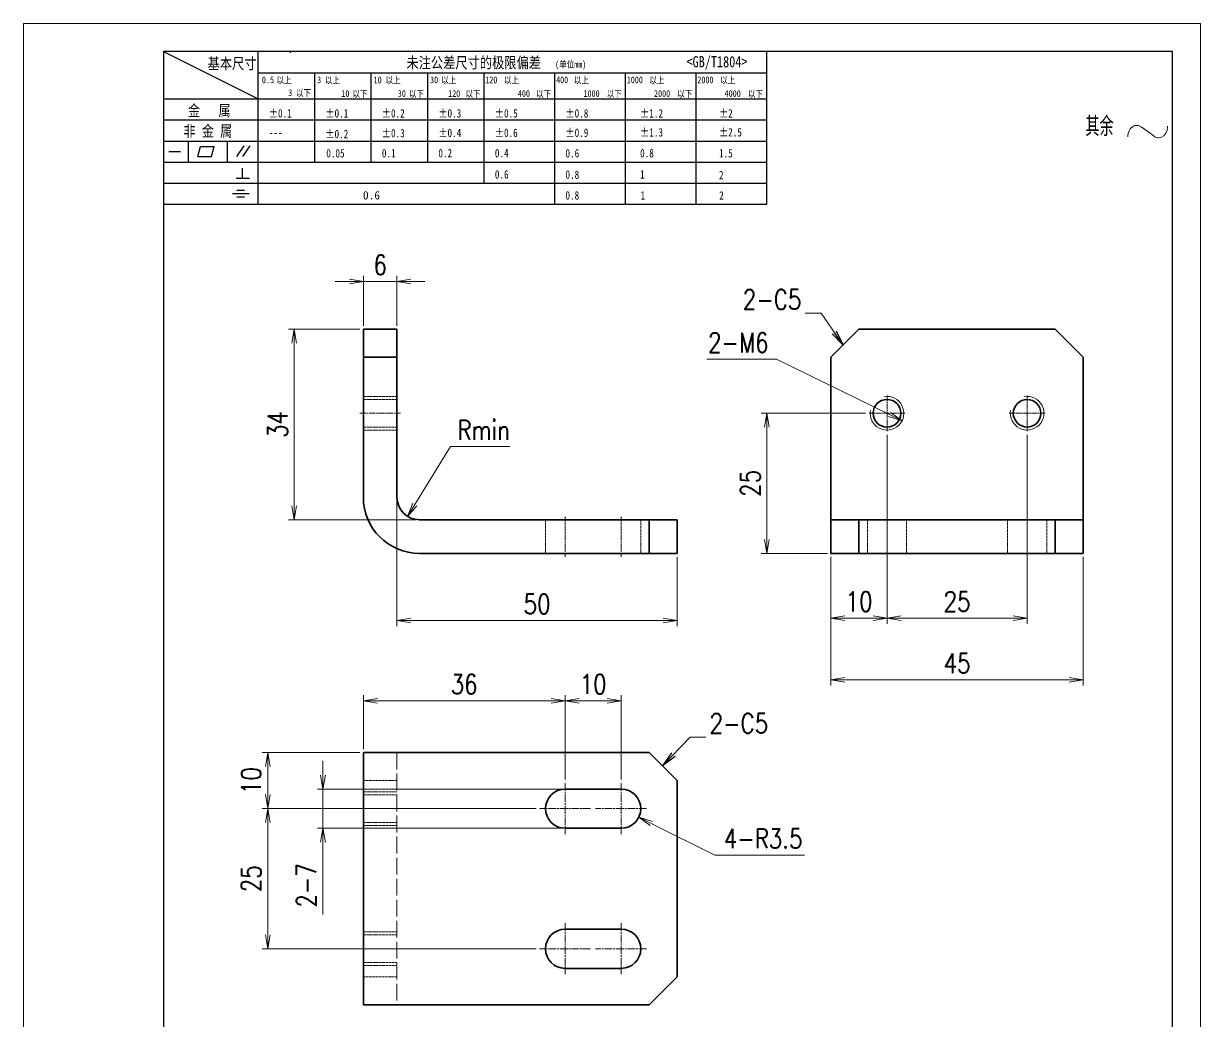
# Model space of a CAD drawing. Header units: inches. Extents: x 269 to 10986, y 1043 to 4337.
# Drawn here: x 10775.8 to 10985.8, y 3616.3 to 3794.4 of the extents above; entities that cross this region are included whole.
import ezdxf

# ---------------------------------------------------------------- set-up
doc = ezdxf.new("R2010")
doc.units = ezdxf.units.IN
doc.header["$MEASUREMENT"] = 0
for name, pattern in [('AM_ISO02W050x2', [3.75, 3, -0.75]), ('AM_ISO08W050x2', [9, 6, -0.75, 1.5, -0.75]), ('DOT2', [0.125, 0, -0.125])]:
    doc.linetypes.add(name, pattern=pattern)
for name, color, linetype, lineweight in [('中心线', 2, 'AM_ISO08W050x2', 18), ('图框', 7, 'Continuous', 18), ('标注线', 3, 'Continuous', 18), ('粗实线', 7, 'Continuous', 35), ('细实线', 3, 'Continuous', 18), ('虚线', 1, 'AM_ISO02W050x2', 18)]:
    doc.layers.add(name, color=color, linetype=linetype, lineweight=lineweight)
doc.layers.add('图\\M+19E79\\M+195B6\\M+18E9A', color=7, linetype='Continuous')
doc.layers.add('打印-禁用', color=7, linetype='Continuous', lineweight=15, plot=False)
doc.styles.add('DIM', font='romans.shx', dxfattribs={"width": 0.8, "bigfont": 'bigfont.shx'})
doc.styles.add('国标', font='simfang.ttf', dxfattribs={"width": 0.8})
doc.styles.add('机械长仿宋', font='gbenor.shx', dxfattribs={"height": 1, "bigfont": 'gbcbig.shx'})
doc.dimstyles.new('XR 1-1', dxfattribs={"dimtxt": 3.5, "dimasz": 2.5, "dimexe": 1, "dimexo": 0.625, "dimgap": 1.2, "dimtad": 1, "dimtoh": 1, "dimdsep": 46, "dimtxsty": 'DIM', "dimblk": 'OPEN', "dimcen": 0, "dimclrd": 8, "dimclre": 8, "dimclrt": 2, "dimazin": 2, "dimtfac": 0.5, "dimtmove": 0, "dimatfit": 3, "dimldrblk": 'OPEN', "dimfxl": 0, "dimtolj": 2, "dimlwd": 18, "dimlwe": 18, "dimarcsym": 0})
doc.dimstyles.new('XR 1-1$0', dxfattribs={"dimtxt": 3.5, "dimasz": 2.5, "dimexe": 1, "dimexo": 0.625, "dimgap": 1.2, "dimtad": 1, "dimzin": 9, "dimdsep": 46, "dimtxsty": 'DIM', "dimblk": 'OPEN', "dimcen": 0, "dimclrd": 8, "dimclre": 8, "dimclrt": 2, "dimazin": 2, "dimtfac": 0.5, "dimtmove": 0, "dimatfit": 3, "dimldrblk": 'OPEN', "dimfxl": 0, "dimtolj": 2, "dimlwd": 18, "dimlwe": 18, "dimarcsym": 0})
doc.dimstyles.new('XR 1-1$3', dxfattribs={"dimtxt": 3.5, "dimasz": 2.5, "dimexe": 1, "dimexo": 0.625, "dimgap": 1.2, "dimtad": 1, "dimtoh": 1, "dimdsep": 46, "dimtxsty": 'DIM', "dimblk": 'OPEN', "dimcen": 0, "dimclrd": 8, "dimclre": 8, "dimclrt": 2, "dimazin": 2, "dimtfac": 0.5, "dimtofl": 0, "dimtmove": 0, "dimatfit": 3, "dimldrblk": 'OPEN', "dimfxl": 0, "dimtolj": 2, "dimlwd": 18, "dimlwe": 18, "dimarcsym": 0})
doc.dimstyles.new('XR 1-1$4', dxfattribs={"dimtxt": 3.5, "dimasz": 2.5, "dimexe": 1, "dimexo": 0.625, "dimgap": 1.2, "dimtad": 1, "dimtoh": 1, "dimdsep": 46, "dimtxsty": 'DIM', "dimblk": 'OPEN', "dimcen": 0, "dimclrd": 8, "dimclre": 8, "dimclrt": 2, "dimazin": 2, "dimtfac": 0.5, "dimtofl": 0, "dimtmove": 0, "dimatfit": 3, "dimldrblk": 'OPEN', "dimfxl": 0, "dimtolj": 2, "dimlwd": 18, "dimlwe": 18, "dimarcsym": 0})

# ---------------------------------------------------------------- blocks, each defined once
blk = doc.blocks.new('GZDEH零件A4图框V01版')
at = {"layer": '图\\M+19E79\\M+195B6\\M+18E9A', "linetype": 'Continuous'}
for p, q in [((25, 292), (25, 13.5)), ((205, 292), (25, 292)), ((205, 13.5), (205, 292))]:
    blk.add_line(p, q, dxfattribs=at)
at = {"layer": '图\\M+19E79\\M+195B6\\M+18E9A', "color": 9}
for p, q in [((25, 292), (41.88, 283.54)), ((41.88, 264.79), (41.88, 292)), ((47.66, 291.75), (47.66, 292)), ((132.6, 264.79), (132.6, 292)), ((41.88, 288.22), (132.6, 288.22)), ((51.96, 272.29), (51.96, 288.22)), ((62.04, 272.29), (62.04, 288.22)), ((72.12, 272.29), (72.12, 288.22)), ((82.2, 268.54), (82.2, 288.22)), ((94.8, 264.79), (94.8, 288.22)), ((107.4, 264.79), (107.4, 288.22)), ((120, 264.79), (120, 288.22)), ((25, 283.54), (132.6, 283.54)), ((25, 279.79), (132.6, 279.79)), ((25, 276.04), (132.6, 276.04)), ((29.43, 272.34), (29.43, 276.04)), ((36.42, 272.34), (36.42, 276.04)), ((38.03, 273.3), (39.36, 275.16)), ((39.11, 273.3), (40.45, 275.16)), ((25.94, 274.19), (28, 274.19)), ((31.1, 273.3), (31.58, 275.09)), ((31.1, 273.3), (33.51, 273.3)), ((31.58, 275.09), (33.99, 275.09)), ((33.51, 273.3), (33.99, 275.09)), ((25, 272.29), (132.6, 272.29)), ((39.09, 269.41), (39.09, 271.18)), ((37.93, 269.41), (40.32, 269.41)), ((25, 268.54), (132.6, 268.54)), ((38.08, 267.29), (39.43, 267.29)), ((25, 264.79), (132.6, 264.79)), ((37.3, 266.69), (40.28, 266.69)), ((38.08, 266.09), (39.44, 266.09))]:
    blk.add_line(p, q, dxfattribs=at)
at = {"layer": '打印-禁用', "linetype": 'Continuous'}
for p, q in [((0, 297), (0, 0)), ((210, 297), (0, 297)), ((210, 297), (210, 0))]:
    blk.add_line(p, q, dxfattribs=at)
at = {"layer": '图\\M+19E79\\M+195B6\\M+18E9A', "color": 9, "style": '国标', "width": 0.8}
for s, height, p in [('基本尺寸', 2, (32.84, 288.88)), ('未注公差尺寸的极限偏差', 2, (68.32, 289.02)), ('<GB/T1804>', 2, (118.29, 289.19)), ('30', 1.2, (72.55, 286.35)), ('金   属', 2, (29.33, 280.48)), ('±0.1', 1.5, (43.78, 280.23)), ('±0.1', 1.5, (53.86, 280.23)), ('±0.2', 1.5, (63.94, 280.23)), ('±0.3', 1.5, (74.02, 280.23)), ('±0.5', 1.5, (84.1, 280.23)), ('±0.8', 1.5, (96.7, 280.23)), ('±1.2', 1.5, (110.02, 280.23)), ('±2', 1.5, (124.09, 280.23)), ('非 金 属', 2, (28.53, 276.82)), ('---', 1.5, (43.78, 276.81)), ('±0.2', 1.5, (53.86, 276.54)), ('±0.3', 1.5, (63.94, 276.69)), ('±0.4', 1.5, (74.02, 276.75)), ('±0.6', 1.5, (84.1, 276.75)), ('±0.9', 1.5, (96.7, 276.78)), ('±1.3', 1.5, (110.02, 276.84)), ('±2.5', 1.5, (124.09, 276.85)), ('0.1', 1.5, (63.94, 273.12)), ('0.2', 1.5, (74.02, 273.13)), ('0.4', 1.5, (84.1, 273.13)), ('0.6', 1.5, (96.7, 273.11)), ('0.8', 1.5, (110.02, 273.13)), ('1.5', 1.5, (124.09, 273.12)), ('0.6', 1.5, (84.1, 269.33)), ('0.8', 1.5, (96.7, 269.3)), ('1', 1.5, (110.02, 269.34)), ('2', 1.5, (124.09, 269.2)), ('0.8', 1.5, (96.7, 265.59)), ('1', 1.5, (110.1, 265.6)), ('2', 1.5, (124.13, 265.57))]:
    blk.add_text(s, height=height, dxfattribs=at).set_placement(p)
at = {"layer": '图\\M+19E79\\M+195B6\\M+18E9A', "color": 9, "lineweight": 15, "style": '国标', "width": 0.8}
for s, p in [('0.5', (42.54, 286.35)), ('以上', (45.15, 286.3)), ('3', (52.39, 286.35)), ('以上', (53.76, 286.3)), ('10', (62.47, 286.35)), ('以上', (64.6, 286.3)), ('以上', (74.53, 286.3)), ('120', (82.39, 286.35)), ('以上', (85.72, 286.3)), ('400', (95.03, 286.35)), ('以上', (98.19, 286.3)), ('1000', (107.63, 286.35)), ('以上', (111.67, 286.3)), ('2000', (120.23, 286.35)), ('以上', (124.31, 286.3)), ('3', (47.24, 284.06)), ('以下', (48.61, 284.01)), ('10', (56.7, 283.92)), ('以下', (58.69, 283.87)), ('30', (66.78, 283.92)), ('以下', (68.77, 283.87)), ('120', (75.77, 283.92)), ('以下', (78.85, 283.87)), ('400', (88.21, 283.92)), ('以下', (91.45, 283.87)), ('1000', (99.92, 283.92)), ('以下', (104.05, 283.87)), ('2000', (112.5, 283.92)), ('以下', (116.65, 283.87)), ('4000', (125.1, 283.92)), ('以下', (129.25, 283.87))]:
    blk.add_text(s, height=1.2, dxfattribs=at).set_placement(p)
at = {"layer": '图\\M+19E79\\M+195B6\\M+18E9A', "color": 9, "lineweight": 13, "style": '国标'}
blk.add_text('0.6', height=1.5, dxfattribs=at).set_placement((60.56, 265.61))
at = {"layer": '图\\M+19E79\\M+195B6\\M+18E9A', "color": 9, "lineweight": 15, "insert": (94.85, 290.31), "char_height": 1.2, "width": 8.7957, "attachment_point": 1, "style": '国标'}
blk.add_mtext('(单位mm)', dxfattribs=at)
at = {"layer": '图\\M+19E79\\M+195B6\\M+18E9A', "color": 9, "insert": (54.02, 273.09), "char_height": 1.5, "width": 5.1982, "attachment_point": 7, "style": '国标'}
blk.add_mtext('0.05', dxfattribs=at)
blk = doc.blocks.new('DEH A4')
at = {"layer": '图框'}
blk.add_blockref('GZDEH零件A4图框V01版', (0, 0), dxfattribs=at)
blk = doc.blocks.new('其余不去材料')
at = {"layer": '标注线', "color": 2, "lineweight": 13}
for points in [[(0, 0.17), (0.01, 0.48), (0.07, 0.79), (0.16, 1.09), (0.28, 1.36), (0.44, 1.6), (0.62, 1.8), (0.82, 1.97), (1.04, 2.09), (1.26, 2.17), (1.49, 2.21), (1.72, 2.21), (1.94, 2.17), (2.37, 1.97), (2.41, 1.95)], [(2.41, 1.95), (3.55, 1.11), (4.7, 0.27)], [(4.7, 0.27), (4.91, 0.14), (5.14, 0.05), (5.37, 0), (5.6, 0), (5.82, 0.04), (6.04, 0.11), (6.45, 0.38), (6.79, 0.8), (7.02, 1.34), (7.11, 1.95), (7.11, 2.09)]]:
    blk.add_lwpolyline(points, dxfattribs=at)
at = {"layer": '标注线', "color": 7, "linetype": 'DOT2', "style": '机械长仿宋'}
blk.add_text('其余', height=3.5, dxfattribs=at).set_placement((-7.56, 0.3))
blk = doc.blocks.new('_Open')
at = {"color": 0, "linetype": 'ByBlock', "lineweight": -2}
for p, q in [((-1, 0.167), (0, 0)), ((-1, -0.167), (0, 0)), ((0, 0), (-1, 0))]:
    blk.add_line(p, q, dxfattribs=at)
blk = doc.blocks.new('*D214')
at = {"layer": 'Defpoints', "color": 0, "transparency": 16777216}
for p in [(10824.08, 3739.82), (10836.43, 3739.82), (10846.43, 3705.82)]:
    blk.add_point(p, dxfattribs=at)
at = {"layer": '标注线', "color": 8, "lineweight": 18, "transparency": 16777216}
for p, q in [((10835.81, 3739.82), (10823.08, 3739.82)), ((10824.08, 3708.32), (10824.08, 3737.32)), ((10845.81, 3705.82), (10823.08, 3705.82))]:
    blk.add_line(p, q, dxfattribs=at)
at = {"layer": '标注线', "color": 8, "lineweight": 18, "transparency": 16777216, "xscale": 2.5, "yscale": 2.5, "zscale": 2.5}
for p, rotation in [((10824.08, 3739.82), 90), ((10824.08, 3705.82), 270)]:
    blk.add_blockref('_Open', p, dxfattribs=dict(at, rotation=rotation))
at = {"layer": '标注线', "color": 2, "transparency": 16777216, "insert": (10821.13, 3722.82), "char_height": 3.5, "attachment_point": 5, "rotation": 90, "style": 'DIM'}
blk.add_mtext('\\A2;34', dxfattribs=at)
blk = doc.blocks.new('*D215')
at = {"layer": 'Defpoints', "color": 0, "transparency": 16777216}
for p in [(10842.43, 3709.82), (10892.43, 3699.82), (10892.43, 3687.83)]:
    blk.add_point(p, dxfattribs=at)
at = {"layer": '标注线', "color": 8, "lineweight": 18, "transparency": 16777216}
for p, q in [((10842.43, 3709.19), (10842.43, 3686.83)), ((10892.43, 3699.19), (10892.43, 3686.83)), ((10844.93, 3687.83), (10889.93, 3687.83))]:
    blk.add_line(p, q, dxfattribs=at)
at = {"layer": '标注线', "color": 8, "lineweight": 18, "transparency": 16777216, "xscale": 2.5, "yscale": 2.5, "zscale": 2.5, "rotation": 180}
blk.add_blockref('_Open', (10842.43, 3687.83), dxfattribs=at)
at = {"layer": '标注线', "color": 8, "lineweight": 18, "transparency": 16777216, "xscale": 2.5, "yscale": 2.5, "zscale": 2.5}
blk.add_blockref('_Open', (10892.43, 3687.83), dxfattribs=at)
at = {"layer": '标注线', "color": 2, "transparency": 16777216, "insert": (10867.43, 3690.78), "char_height": 3.5, "attachment_point": 5, "style": 'DIM'}
blk.add_mtext('\\A2;50', dxfattribs=at)
blk = doc.blocks.new('*D216')
at = {"layer": 'Defpoints', "color": 0, "transparency": 16777216}
for p in [(10842.43, 3748.35), (10836.43, 3739.82), (10842.43, 3739.82)]:
    blk.add_point(p, dxfattribs=at)
at = {"layer": '标注线', "color": 8, "lineweight": 18, "transparency": 16777216}
for p, q in [((10836.43, 3740.44), (10836.43, 3749.35)), ((10842.43, 3740.44), (10842.43, 3749.35)), ((10833.93, 3748.35), (10831.43, 3748.35)), ((10836.43, 3748.35), (10842.43, 3748.35)), ((10844.93, 3748.35), (10847.43, 3748.35))]:
    blk.add_line(p, q, dxfattribs=at)
at = {"layer": '标注线', "color": 8, "lineweight": 18, "transparency": 16777216, "xscale": 2.5, "yscale": 2.5, "zscale": 2.5}
blk.add_blockref('_Open', (10836.43, 3748.35), dxfattribs=at)
at = {"layer": '标注线', "color": 8, "lineweight": 18, "transparency": 16777216, "xscale": 2.5, "yscale": 2.5, "zscale": 2.5, "rotation": 180}
blk.add_blockref('_Open', (10842.43, 3748.35), dxfattribs=at)
at = {"layer": '标注线', "color": 2, "transparency": 16777216, "insert": (10839.43, 3751.3), "char_height": 3.5, "attachment_point": 5, "style": 'DIM'}
blk.add_mtext('\\A2;6', dxfattribs=at)
blk = doc.blocks.new('*D217')
at = {"layer": 'Defpoints', "color": 0, "transparency": 16777216}
for p in [(10846.43, 3709.82), (10844.33, 3706.41)]:
    blk.add_point(p, dxfattribs=at)
at = {"layer": '标注线', "color": 8, "lineweight": 18, "transparency": 16777216}
for p, q in [((10852.01, 3718.88), (10845.64, 3708.54)), ((10862.55, 3718.88), (10852.01, 3718.88))]:
    blk.add_line(p, q, dxfattribs=at)
at = {"layer": '标注线', "color": 8, "lineweight": 18, "transparency": 16777216, "xscale": 2.5, "yscale": 2.5, "zscale": 2.5, "rotation": 238.363609934601}
blk.add_blockref('_Open', (10844.33, 3706.41), dxfattribs=at)
at = {"layer": '标注线', "color": 2, "transparency": 16777216, "insert": (10857.88, 3721.83), "char_height": 3.5, "attachment_point": 5, "style": 'DIM'}
blk.add_mtext('\\A2;Rmin', dxfattribs=at)
blk = doc.blocks.new('*D218')
at = {"layer": 'Defpoints', "color": 0, "transparency": 16777216}
for p in [(10919.87, 3699.82), (10964.87, 3699.82), (10964.87, 3677.27)]:
    blk.add_point(p, dxfattribs=at)
at = {"layer": '标注线', "color": 8, "lineweight": 18, "transparency": 16777216}
for p, q in [((10919.87, 3699.19), (10919.87, 3676.27)), ((10964.87, 3699.19), (10964.87, 3676.27)), ((10922.37, 3677.27), (10962.37, 3677.27))]:
    blk.add_line(p, q, dxfattribs=at)
at = {"layer": '标注线', "color": 8, "lineweight": 18, "transparency": 16777216, "xscale": 2.5, "yscale": 2.5, "zscale": 2.5, "rotation": 180}
blk.add_blockref('_Open', (10919.87, 3677.27), dxfattribs=at)
at = {"layer": '标注线', "color": 8, "lineweight": 18, "transparency": 16777216, "xscale": 2.5, "yscale": 2.5, "zscale": 2.5}
blk.add_blockref('_Open', (10964.87, 3677.27), dxfattribs=at)
at = {"layer": '标注线', "color": 2, "transparency": 16777216, "insert": (10942.37, 3680.22), "char_height": 3.5, "attachment_point": 5, "style": 'DIM'}
blk.add_mtext('\\A2;45', dxfattribs=at)
blk = doc.blocks.new('*D219')
at = {"layer": 'Defpoints', "color": 0, "transparency": 16777216}
for p in [(10908.41, 3724.82), (10926.67, 3724.82), (10919.87, 3699.82)]:
    blk.add_point(p, dxfattribs=at)
at = {"layer": '标注线', "color": 8, "lineweight": 18, "transparency": 16777216}
for p, q in [((10926.05, 3724.82), (10907.41, 3724.82)), ((10908.41, 3702.32), (10908.41, 3722.32)), ((10919.24, 3699.82), (10907.41, 3699.82))]:
    blk.add_line(p, q, dxfattribs=at)
at = {"layer": '标注线', "color": 8, "lineweight": 18, "transparency": 16777216, "xscale": 2.5, "yscale": 2.5, "zscale": 2.5}
for p, rotation in [((10908.41, 3724.82), 90), ((10908.41, 3699.82), 270)]:
    blk.add_blockref('_Open', p, dxfattribs=dict(at, rotation=rotation))
at = {"layer": '标注线', "color": 2, "transparency": 16777216, "insert": (10905.46, 3712.32), "char_height": 3.5, "attachment_point": 5, "rotation": 90, "style": 'DIM'}
blk.add_mtext('\\A2;25', dxfattribs=at)
blk = doc.blocks.new('*D220')
at = {"layer": 'Defpoints', "color": 0, "transparency": 16777216}
for p in [(10929.87, 3721.62), (10919.87, 3699.82), (10919.87, 3688.28)]:
    blk.add_point(p, dxfattribs=at)
at = {"layer": '标注线', "color": 8, "lineweight": 18, "transparency": 16777216}
for p, q in [((10929.87, 3721), (10929.87, 3687.28)), ((10919.87, 3699.19), (10919.87, 3687.28)), ((10927.37, 3688.28), (10922.37, 3688.28))]:
    blk.add_line(p, q, dxfattribs=at)
at = {"layer": '标注线', "color": 8, "lineweight": 18, "transparency": 16777216, "xscale": 2.5, "yscale": 2.5, "zscale": 2.5, "rotation": 180}
blk.add_blockref('_Open', (10919.87, 3688.28), dxfattribs=at)
at = {"layer": '标注线', "color": 8, "lineweight": 18, "transparency": 16777216, "xscale": 2.5, "yscale": 2.5, "zscale": 2.5}
blk.add_blockref('_Open', (10929.87, 3688.28), dxfattribs=at)
at = {"layer": '标注线', "color": 2, "transparency": 16777216, "insert": (10924.87, 3691.23), "char_height": 3.5, "attachment_point": 5, "style": 'DIM'}
blk.add_mtext('\\A2;10', dxfattribs=at)
blk = doc.blocks.new('*D221')
at = {"layer": 'Defpoints', "color": 0, "transparency": 16777216}
for p in [(10954.87, 3721.62), (10929.87, 3721), (10929.87, 3688.28)]:
    blk.add_point(p, dxfattribs=at)
at = {"layer": '标注线', "color": 8, "lineweight": 18, "transparency": 16777216}
for p, q in [((10929.87, 3720.37), (10929.87, 3687.28)), ((10954.87, 3721), (10954.87, 3687.28)), ((10952.37, 3688.28), (10932.37, 3688.28))]:
    blk.add_line(p, q, dxfattribs=at)
at = {"layer": '标注线', "color": 8, "lineweight": 18, "transparency": 16777216, "xscale": 2.5, "yscale": 2.5, "zscale": 2.5, "rotation": 180}
blk.add_blockref('_Open', (10929.87, 3688.28), dxfattribs=at)
at = {"layer": '标注线', "color": 8, "lineweight": 18, "transparency": 16777216, "xscale": 2.5, "yscale": 2.5, "zscale": 2.5}
blk.add_blockref('_Open', (10954.87, 3688.28), dxfattribs=at)
at = {"layer": '标注线', "color": 2, "transparency": 16777216, "insert": (10942.37, 3691.23), "char_height": 3.5, "attachment_point": 5, "style": 'DIM'}
blk.add_mtext('\\A2;25', dxfattribs=at)
blk = doc.blocks.new('*D222')
at = {"layer": 'Defpoints', "color": 0, "transparency": 16777216}
for p in [(10927.17, 3726.14), (10932.56, 3723.5)]:
    blk.add_point(p, dxfattribs=at)
at = {"layer": '标注线', "color": 8, "lineweight": 18, "transparency": 16777216}
for p, q in [((10897.74, 3734.48), (10910.14, 3734.48)), ((10910.14, 3734.48), (10930.32, 3724.6))]:
    blk.add_line(p, q, dxfattribs=at)
at = {"layer": '标注线', "color": 8, "lineweight": 18, "transparency": 16777216, "xscale": 2.5, "yscale": 2.5, "zscale": 2.5, "rotation": 333.8935047886249}
blk.add_blockref('_Open', (10932.56, 3723.5), dxfattribs=at)
at = {"layer": '标注线', "color": 2, "transparency": 16777216, "insert": (10903.34, 3737.43), "char_height": 3.5, "attachment_point": 5, "style": 'DIM'}
blk.add_mtext('\\A2;2-M6', dxfattribs=at)
blk = doc.blocks.new('*D223')
at = {"layer": 'Defpoints', "color": 0, "transparency": 16777216}
for p in [(10819.36, 3664.28), (10836.43, 3664.28), (10867.88, 3654.28)]:
    blk.add_point(p, dxfattribs=at)
at = {"layer": '标注线', "color": 8, "lineweight": 18, "transparency": 16777216}
for p, q in [((10835.81, 3664.28), (10818.36, 3664.28)), ((10819.36, 3656.78), (10819.36, 3661.78)), ((10867.26, 3654.28), (10818.36, 3654.28))]:
    blk.add_line(p, q, dxfattribs=at)
at = {"layer": '标注线', "color": 8, "lineweight": 18, "transparency": 16777216, "xscale": 2.5, "yscale": 2.5, "zscale": 2.5}
for p, rotation in [((10819.36, 3664.28), 90), ((10819.36, 3654.28), 270)]:
    blk.add_blockref('_Open', p, dxfattribs=dict(at, rotation=rotation))
at = {"layer": '标注线', "color": 2, "transparency": 16777216, "insert": (10816.41, 3659.28), "char_height": 3.5, "attachment_point": 5, "rotation": 90, "style": 'DIM'}
blk.add_mtext('\\A2;10', dxfattribs=at)
blk = doc.blocks.new('*D224')
at = {"layer": 'Defpoints', "color": 0, "transparency": 16777216}
for p in [(10819.36, 3654.28), (10867.26, 3654.28), (10867.88, 3629.28)]:
    blk.add_point(p, dxfattribs=at)
at = {"layer": '标注线', "color": 8, "lineweight": 18, "transparency": 16777216}
for p, q in [((10866.63, 3654.28), (10818.36, 3654.28)), ((10819.36, 3631.78), (10819.36, 3651.78)), ((10867.26, 3629.28), (10818.36, 3629.28))]:
    blk.add_line(p, q, dxfattribs=at)
at = {"layer": '标注线', "color": 8, "lineweight": 18, "transparency": 16777216, "xscale": 2.5, "yscale": 2.5, "zscale": 2.5}
for p, rotation in [((10819.36, 3654.28), 90), ((10819.36, 3629.28), 270)]:
    blk.add_blockref('_Open', p, dxfattribs=dict(at, rotation=rotation))
at = {"layer": '标注线', "color": 2, "transparency": 16777216, "insert": (10816.41, 3641.78), "char_height": 3.5, "attachment_point": 5, "rotation": 90, "style": 'DIM'}
blk.add_mtext('\\A2;25', dxfattribs=at)
blk = doc.blocks.new('*D225')
at = {"layer": 'Defpoints', "color": 0, "transparency": 16777216}
for p in [(10872.43, 3657.78), (10829.23, 3650.78), (10872.43, 3650.78)]:
    blk.add_point(p, dxfattribs=at)
at = {"layer": '标注线', "color": 8, "lineweight": 18, "transparency": 16777216}
for p, q in [((10829.23, 3660.28), (10829.23, 3662.78)), ((10871.81, 3657.78), (10828.23, 3657.78)), ((10829.23, 3657.78), (10829.23, 3650.78)), ((10871.81, 3650.78), (10828.23, 3650.78)), ((10829.23, 3648.28), (10829.23, 3635.38))]:
    blk.add_line(p, q, dxfattribs=at)
at = {"layer": '标注线', "color": 8, "lineweight": 18, "transparency": 16777216, "xscale": 2.5, "yscale": 2.5, "zscale": 2.5}
for p, rotation in [((10829.23, 3657.78), 270), ((10829.23, 3650.78), 90)]:
    blk.add_blockref('_Open', p, dxfattribs=dict(at, rotation=rotation))
at = {"layer": '标注线', "color": 2, "transparency": 16777216, "insert": (10826.28, 3640.58), "char_height": 3.5, "attachment_point": 5, "rotation": 90, "style": 'DIM'}
blk.add_mtext('\\A2;{\\Fromans,bigfont|c134;2-}7', dxfattribs=at)
blk = doc.blocks.new('*D226')
at = {"layer": 'Defpoints', "color": 0, "transparency": 16777216}
for p in [(10872.43, 3673.54), (10836.43, 3664.28), (10872.43, 3658.83)]:
    blk.add_point(p, dxfattribs=at)
at = {"layer": '标注线', "color": 8, "lineweight": 18, "transparency": 16777216}
for p, q in [((10836.43, 3664.91), (10836.43, 3674.54)), ((10838.93, 3673.54), (10869.93, 3673.54)), ((10872.43, 3659.46), (10872.43, 3674.54))]:
    blk.add_line(p, q, dxfattribs=at)
at = {"layer": '标注线', "color": 8, "lineweight": 18, "transparency": 16777216, "xscale": 2.5, "yscale": 2.5, "zscale": 2.5, "rotation": 180}
blk.add_blockref('_Open', (10836.43, 3673.54), dxfattribs=at)
at = {"layer": '标注线', "color": 8, "lineweight": 18, "transparency": 16777216, "xscale": 2.5, "yscale": 2.5, "zscale": 2.5}
blk.add_blockref('_Open', (10872.43, 3673.54), dxfattribs=at)
at = {"layer": '标注线', "color": 2, "transparency": 16777216, "insert": (10854.43, 3676.49), "char_height": 3.5, "attachment_point": 5, "style": 'DIM'}
blk.add_mtext('\\A2;36', dxfattribs=at)
blk = doc.blocks.new('*D227')
at = {"layer": 'Defpoints', "color": 0, "transparency": 16777216}
for p in [(10882.43, 3673.54), (10872.43, 3659.46), (10882.43, 3658.83)]:
    blk.add_point(p, dxfattribs=at)
at = {"layer": '标注线', "color": 8, "lineweight": 18, "transparency": 16777216}
for p, q in [((10872.43, 3660.08), (10872.43, 3674.54)), ((10874.93, 3673.54), (10879.93, 3673.54)), ((10882.43, 3659.46), (10882.43, 3674.54))]:
    blk.add_line(p, q, dxfattribs=at)
at = {"layer": '标注线', "color": 8, "lineweight": 18, "transparency": 16777216, "xscale": 2.5, "yscale": 2.5, "zscale": 2.5, "rotation": 180}
blk.add_blockref('_Open', (10872.43, 3673.54), dxfattribs=at)
at = {"layer": '标注线', "color": 8, "lineweight": 18, "transparency": 16777216, "xscale": 2.5, "yscale": 2.5, "zscale": 2.5}
blk.add_blockref('_Open', (10882.43, 3673.54), dxfattribs=at)
at = {"layer": '标注线', "color": 2, "transparency": 16777216, "insert": (10877.43, 3676.49), "char_height": 3.5, "attachment_point": 5, "style": 'DIM'}
blk.add_mtext('\\A2;10', dxfattribs=at)
blk = doc.blocks.new('*D228')
at = {"layer": 'Defpoints', "color": 0, "transparency": 16777216}
for p in [(10882.43, 3654.28), (10885.57, 3652.73)]:
    blk.add_point(p, dxfattribs=at)
at = {"layer": '标注线', "color": 8, "lineweight": 18, "transparency": 16777216}
for p, q in [((10899.16, 3646), (10887.81, 3651.62)), ((10915.16, 3646), (10899.16, 3646))]:
    blk.add_line(p, q, dxfattribs=at)
at = {"layer": '标注线', "color": 8, "lineweight": 18, "transparency": 16777216, "xscale": 2.5, "yscale": 2.5, "zscale": 2.5, "rotation": 153.6684748707124}
blk.add_blockref('_Open', (10885.57, 3652.73), dxfattribs=at)
at = {"layer": '标注线', "color": 2, "transparency": 16777216, "insert": (10907.76, 3648.95), "char_height": 3.5, "attachment_point": 5, "style": 'DIM'}
blk.add_mtext('\\A2;{\\Fromans,bigfont|c134;4-}R3.5', dxfattribs=at)

msp = doc.modelspace()

# ---------------------------------------------------------------- linework, layer by layer
at = {"layer": '中心线', "ltscale": 0.159804}
for p, q in [((10929.866, 3728.014), (10929.866, 3721.622)), ((10954.866, 3728.014), (10954.866, 3721.622))]:
    msp.add_line(p, q, dxfattribs=at)
at = {"layer": '中心线', "ltscale": 0.18}
for p, q in [((10835.832, 3724.818), (10843.032, 3724.818)), ((10835.832, 3654.28), (10843.032, 3654.28)), ((10835.832, 3629.28), (10843.032, 3629.28))]:
    msp.add_line(p, q, dxfattribs=at)
at = {"layer": '中心线', "ltscale": 0.159802}
for p, q in [((10933.062, 3724.818), (10926.67, 3724.818)), ((10958.062, 3724.818), (10951.67, 3724.818))]:
    msp.add_line(p, q, dxfattribs=at)
at = {"layer": '中心线', "ltscale": 0.180016}
for p, q in [((10872.432, 3706.418), (10872.432, 3699.217)), ((10882.432, 3706.418), (10882.432, 3699.217)), ((10929.866, 3706.418), (10929.866, 3699.217)), ((10954.866, 3706.418), (10954.866, 3699.217))]:
    msp.add_line(p, q, dxfattribs=at)
at = {"layer": '中心线', "ltscale": 0.227499}
for p, q in [((10872.432, 3658.83), (10872.432, 3649.73)), ((10882.432, 3658.83), (10882.432, 3649.73)), ((10876.982, 3654.28), (10867.882, 3654.28)), ((10886.982, 3654.28), (10877.882, 3654.28)), ((10872.432, 3633.83), (10872.432, 3624.73)), ((10882.432, 3633.83), (10882.432, 3624.73)), ((10876.982, 3629.28), (10867.882, 3629.28)), ((10886.982, 3629.28), (10877.882, 3629.28))]:
    msp.add_line(p, q, dxfattribs=at)
at = {"layer": '粗实线', "ltscale": 0.15}
for p, q in [((10842.432, 3739.818), (10836.432, 3739.818)), ((10842.432, 3734.818), (10836.432, 3734.818)), ((10887.432, 3699.818), (10887.432, 3705.818)), ((10892.432, 3699.818), (10892.432, 3705.818)), ((10919.866, 3699.818), (10919.866, 3705.818)), ((10924.866, 3699.818), (10924.866, 3705.818)), ((10959.866, 3699.818), (10959.866, 3705.818)), ((10964.866, 3699.818), (10964.866, 3705.818))]:
    msp.add_line(p, q, dxfattribs=at)
at = {"layer": '粗实线', "ltscale": 0.125}
for p, q in [((10836.432, 3739.818), (10836.432, 3734.818)), ((10842.432, 3739.818), (10842.432, 3734.818)), ((10892.432, 3705.818), (10887.432, 3705.818)), ((10924.866, 3705.818), (10919.866, 3705.818)), ((10959.866, 3705.818), (10964.866, 3705.818)), ((10892.432, 3699.818), (10887.432, 3699.818)), ((10924.866, 3699.818), (10919.866, 3699.818)), ((10964.866, 3699.818), (10959.866, 3699.818))]:
    msp.add_line(p, q, dxfattribs=at)
at = {"layer": '粗实线', "ltscale": 0.176777}
for p, q in [((10924.866, 3739.818), (10919.866, 3734.818)), ((10964.866, 3734.818), (10959.866, 3739.818)), ((10892.432, 3659.28), (10887.432, 3664.28)), ((10887.432, 3619.28), (10892.432, 3624.28))]:
    msp.add_line(p, q, dxfattribs=at)
at = {"layer": '粗实线'}
for p, q in [((10924.866, 3739.818), (10959.866, 3739.818)), ((10836.432, 3734.818), (10836.432, 3709.818)), ((10842.432, 3709.818), (10842.432, 3734.818)), ((10919.866, 3709.818), (10919.866, 3734.818)), ((10964.866, 3709.818), (10964.866, 3734.818)), ((10887.432, 3705.818), (10846.432, 3705.818)), ((10924.866, 3705.818), (10959.866, 3705.818)), ((10846.432, 3699.818), (10887.432, 3699.818)), ((10924.866, 3699.818), (10959.866, 3699.818)), ((10836.432, 3664.28), (10836.432, 3619.28)), ((10846.432, 3664.28), (10887.432, 3664.28)), ((10892.432, 3659.28), (10892.432, 3624.28)), ((10846.432, 3619.28), (10887.432, 3619.28))]:
    msp.add_line(p, q, dxfattribs=at)
at = {"layer": '粗实线', "ltscale": 0.1}
for p, q in [((10919.866, 3709.818), (10919.866, 3705.818)), ((10964.866, 3709.818), (10964.866, 3705.818))]:
    msp.add_line(p, q, dxfattribs=at)
at = {"layer": '粗实线', "ltscale": 0.25}
for p, q in [((10846.432, 3664.28), (10836.432, 3664.28)), ((10872.432, 3657.78), (10882.432, 3657.78)), ((10882.432, 3650.78), (10872.432, 3650.78)), ((10872.432, 3632.78), (10882.432, 3632.78)), ((10882.432, 3625.78), (10872.432, 3625.78)), ((10846.432, 3619.28), (10836.432, 3619.28))]:
    msp.add_line(p, q, dxfattribs=at)
at = {"layer": '粗实线'}
for centre in [(10929.866, 3724.818), (10954.866, 3724.818)]:
    msp.add_circle(centre, 2.459, dxfattribs=at)
for centre, radius, start, end in [((10846.432, 3709.818), 10, 180, 270), ((10846.432, 3709.818), 4, 180, 270), ((10872.432, 3654.28), 3.5, 90, 270), ((10882.432, 3654.28), 3.5, 270, 90), ((10872.432, 3629.28), 3.5, 90, 270), ((10882.432, 3629.28), 3.5, 270, 90)]:
    msp.add_arc(centre, radius, start, end, dxfattribs=at)
at = {"layer": '细实线'}
for centre in [(10929.866, 3724.818), (10954.866, 3724.818)]:
    msp.add_arc(centre, 3, 169.99999, 100.00001, dxfattribs=at)
at = {"layer": '虚线', "ltscale": 0.15}
for p, q in [((10842.432, 3734.818), (10836.432, 3734.818)), ((10836.432, 3727.818), (10842.432, 3727.818)), ((10836.432, 3727.818), (10842.432, 3727.818)), ((10836.432, 3727.276), (10842.432, 3727.276)), ((10836.432, 3727.276), (10842.432, 3727.276)), ((10836.432, 3722.359), (10842.432, 3722.359)), ((10836.432, 3722.359), (10842.432, 3722.359)), ((10836.432, 3721.818), (10842.432, 3721.818)), ((10836.432, 3721.818), (10842.432, 3721.818)), ((10868.932, 3705.818), (10868.932, 3699.818)), ((10868.932, 3705.818), (10868.932, 3699.818)), ((10885.932, 3705.818), (10885.932, 3699.818)), ((10885.932, 3705.818), (10885.932, 3699.818)), ((10887.432, 3699.818), (10887.432, 3705.818)), ((10926.366, 3705.818), (10926.366, 3699.818)), ((10933.366, 3705.818), (10933.366, 3699.818)), ((10951.366, 3705.818), (10951.366, 3699.818)), ((10958.366, 3705.818), (10958.366, 3699.818)), ((10842.432, 3659.28), (10836.432, 3659.28)), ((10836.432, 3657.28), (10842.432, 3657.28)), ((10836.432, 3656.739), (10842.432, 3656.739)), ((10836.432, 3651.822), (10842.432, 3651.822)), ((10836.432, 3651.28), (10842.432, 3651.28)), ((10836.432, 3632.28), (10842.432, 3632.28)), ((10836.432, 3631.739), (10842.432, 3631.739)), ((10836.432, 3626.822), (10842.432, 3626.822)), ((10836.432, 3626.28), (10842.432, 3626.28)), ((10842.432, 3624.28), (10836.432, 3624.28))]:
    msp.add_line(p, q, dxfattribs=at)
at = {"layer": '虚线'}
msp.add_line((10842.432, 3664.28), (10842.432, 3619.28), dxfattribs=at)

# ---------------------------------------------------------------- block references
at = {"layer": '图框'}
msp.add_blockref('DEH A4', (10775.797, 3497.354), dxfattribs=at)
at = {"layer": '标注线'}
msp.add_blockref('其余不去材料', (10972.829, 3773.965), dxfattribs=at)

# ---------------------------------------------------------------- texts
at = {"layer": '标注线', "color": 2, "char_height": 3.5, "style": 'DIM'}
for insert, attachment_point in [((10914.591, 3743.374), 9), ((10898.218, 3667.738), 7)]:
    msp.add_mtext('\\A2;{\\Fromans,bigfont|c134;2-}C5', dxfattribs=dict(at, insert=insert, attachment_point=attachment_point))

# ---------------------------------------------------------------- dimensions: what is measured, and where the dimension line sits
at = {"layer": '标注线'}
for base, p1, p2, picture, middle in [((10842.432, 3748.349), (10836.432, 3739.818), (10842.432, 3739.818), '*D216', (10839.432, 3751.299)), ((10919.866, 3688.276), (10929.866, 3721.622), (10919.866, 3699.818), '*D220', (10924.866, 3691.226)), ((10929.866, 3688.276), (10954.866, 3721.622), (10929.866, 3720.997), '*D221', (10942.366, 3691.226)), ((10892.432, 3687.829), (10842.432, 3709.818), (10892.432, 3699.818), '*D215', (10867.432, 3690.779)), ((10964.866, 3677.273), (10919.866, 3699.818), (10964.866, 3699.818), '*D218', (10942.366, 3680.223)), ((10872.432, 3673.537), (10836.432, 3664.28), (10872.432, 3658.83), '*D226', (10854.432, 3676.487)), ((10882.432, 3673.537), (10872.432, 3659.455), (10882.432, 3658.83), '*D227', (10877.432, 3676.487))]:
    dim = msp.add_linear_dim(base=base, p1=p1, p2=p2, dimstyle='XR 1-1$0', dxfattribs=at)
    dim.commit()
    dim.dimension.update_dxf_attribs({"geometry": picture, "text_midpoint": middle})
for base, p1, p2, picture, middle in [((10824.078, 3739.818), (10846.432, 3705.818), (10836.432, 3739.818), '*D214', (10821.128, 3722.818)), ((10908.408, 3724.818), (10919.866, 3699.818), (10926.67, 3724.818), '*D219', (10905.458, 3712.318)), ((10819.355, 3664.28), (10867.882, 3654.28), (10836.432, 3664.28), '*D223', (10816.405, 3659.28)), ((10819.355, 3654.28), (10867.882, 3629.28), (10867.257, 3654.28), '*D224', (10816.405, 3641.78))]:
    dim = msp.add_linear_dim(base=base, p1=p1, p2=p2, angle=90, dimstyle='XR 1-1$0', dxfattribs=at)
    dim.commit()
    dim.dimension.update_dxf_attribs({"geometry": picture, "text_midpoint": middle})
dim = msp.add_diameter_dim_2p(p1=(10927.172, 3726.138), p2=(10932.56, 3723.498), text='2-M6', dimstyle='XR 1-1$3', override={"dimtmove": 1}, dxfattribs=at)
dim.commit()
dim.dimension.update_dxf_attribs({"geometry": '*D222', "text_midpoint": (10910.141, 3734.484), "dimtype": 163})
dim = msp.add_radius_dim(center=(10846.432, 3709.818), mpoint=(10844.333, 3706.412), text='Rmin', dimstyle='XR 1-1$4', override={"dimtmove": 1}, dxfattribs=at)
dim.commit()
dim.dimension.update_dxf_attribs({"geometry": '*D217', "text_midpoint": (10852.013, 3718.877), "dimtype": 164})
dim = msp.add_linear_dim(base=(10829.225, 3650.78), p1=(10872.432, 3657.78), p2=(10872.432, 3650.78), angle=90, text='{\\Fromans,bigfont|c134;2-}<>', dimstyle='XR 1-1$0', dxfattribs=at)
dim.commit()
dim.dimension.update_dxf_attribs({"geometry": '*D225', "text_midpoint": (10826.275, 3640.58)})
dim = msp.add_radius_dim(center=(10882.432, 3654.28), mpoint=(10885.568, 3652.728), text='{\\Fromans,bigfont|c134;4-}<>', dimstyle='XR 1-1$4', dxfattribs=at)
dim.commit()
dim.dimension.update_dxf_attribs({"geometry": '*D228', "text_midpoint": (10907.76, 3646.001), "dimtype": 164})

# ---------------------------------------------------------------- leaders
for points in [[(10922.037, 3736.988), (10918.09, 3742.675), (10915.29, 3742.675)], [(10889.817, 3661.895), (10894.719, 3667.038), (10897.519, 3667.038)]]:
    msp.add_leader(points, dimstyle='XR 1-1', override={"dimasz": 2.8, "dimexe": 0.69965, "dimexo": 0.69965, "dimgap": 0.69965}, dxfattribs=at)

doc.saveas('drawing.dxf')
